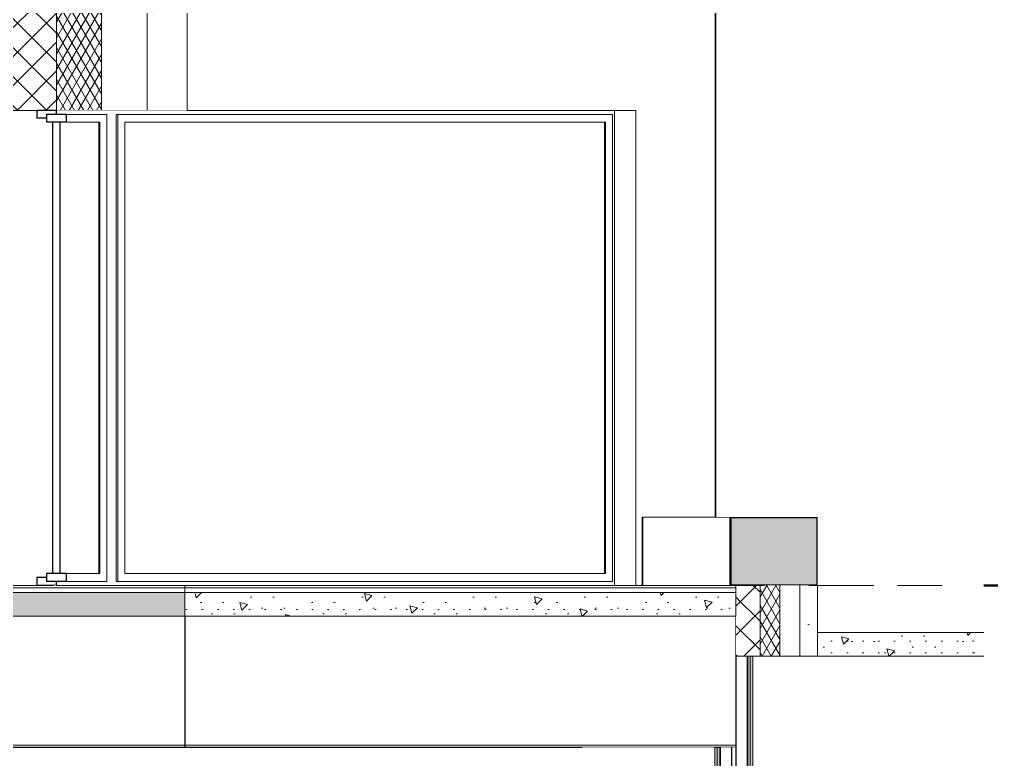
# Model space of a CAD drawing. Header units: millimetres. Extents: x -46169 to 228156, y -86316 to 18123.
# Drawn here: x 217736 to 223916, y -75536 to -70831 of the extents above; entities that cross this region are included whole.
import ezdxf

# ---------------------------------------------------------------- set-up
doc = ezdxf.new("R2010")
doc.units = ezdxf.units.MM
doc.header["$MEASUREMENT"] = 0
doc.linetypes.add('Dashed', pattern=[2822.222233, 1411.111116, -1411.111116])
doc.linetypes.add('Wipeout_Contour', pattern=[1000, 0, -1000])
for name, color, linetype, lineweight, true_color in [('0_Pen_No__105', 7, 'Continuous', 15, 0xa6a6a6), ('0_Pen_No__25', 7, 'Continuous', 50, 0x2a2a2a), ('A-20-M_Floor_Slab_Pen_No__102', 7, 'Continuous', 15, 0xcccccc), ('A-20-M_Floor_Slab_Pen_No__109', 7, 'Continuous', 15, 0xa6a6a6), ('A-20-M_Floor_Slab_Pen_No__144', 7, 'Continuous', 0, 0xc8c8c8), ('A-20-M_Floor_Slab_Pen_No__149', 7, 'Continuous', 0, 0x2a2a2a), ('A-25-M_Wall_Ext_Existing_HUB_Pen_No__107', 7, 'Continuous', 15, 0xa6a6a6), ('A-25-M_Wall_Ext_Existing_HUB_Pen_No__27', 7, 'Continuous', 50, 0x2a2a2a), ('A-25-M_Wall_Int_Pen_No__107', 7, 'Continuous', 15, 0xa6a6a6), ('ArchiCAD Windows_Pen_No__43', 7, 'Continuous', 30, 0x444444), ('ArchiCAD Windows_Pen_No__63', 7, 'Continuous', 20, 0x606060), ('New_A-20-M_Floor_Slab_Pen_No__149', 7, 'Continuous', 0, 0x2a2a2a), ('New_A-25-M_Wall_Int_Pen_No__107', 7, 'Continuous', 15, 0xa6a6a6)]:
    doc.layers.add(name, color=color, linetype=linetype, lineweight=lineweight, true_color=true_color)
for name, color, linetype in [('A-20-M_Floor_Slab', 7, 'Continuous'), ('A-25-M_Wall_Ext_Existing_HUB', 7, 'Continuous'), ('A-25-M_Wall_Int', 7, 'Continuous'), ('ArchiCAD Windows', 7, 'Continuous'), ('New_A-20-M_Floor_Slab', 7, 'Continuous'), ('New_A-25-M_Wall_Ext', 7, 'Continuous'), ('New_A-25-M_Wall_Int', 7, 'Continuous')]:
    doc.layers.add(name, color=color, linetype=linetype)
for name, color, linetype, lineweight in [('A-20-M_Floor_Slab_Pen_No__146', 8, 'Continuous', 0), ('A-20-M_Floor_Slab_Pen_No__150', 7, 'Continuous', 0), ('A-20-M_Floor_Slab_Pen_No__194', 7, 'Continuous', 25), ('A-20-M_Floor_Slab_Pen_No__89', 8, 'Continuous', 20), ('A-25-M_Wall_Ext_Existing_HUB_Pen_No__1', 7, 'Continuous', 13), ('A-25-M_Wall_Ext_Existing_HUB_Pen_No__87', 8, 'Continuous', 20), ('A-25-M_Wall_Int_Pen_No__1', 7, 'Continuous', 13), ('ArchiCAD Windows_Pen_No__87', 8, 'Continuous', 20), ('New_A-20-M_Floor_Slab_Pen_No__146', 8, 'Continuous', 0), ('New_A-20-M_Floor_Slab_Pen_No__4', 7, 'Continuous', 20), ('New_A-25-M_Wall_Ext_Pen_No__87', 8, 'Continuous', 20), ('New_A-25-M_Wall_Int_Pen_No__1', 7, 'Continuous', 13)]:
    doc.layers.add(name, color=color, linetype=linetype, lineweight=lineweight)
pattern_1 = [(103.994, (223698.6, -82529.25), (-1137.96, 451.32), [0, -965.2, 0, -1079.5, 0, -1031.875]), (73.994, (223698.6, -82529.3), (-1195.13, 1745.3), [0, -520.7, 0, -869.95, 0, -333.375]), (33.994, (223387.1, -83245.5), (785.41, 1814.82), [0, -317.5, 0, -1143, 0, -1492.25]), (23.994, (223387.1, -83245.5), (250.28, 1972.77), [0, -158.75, 0, -749.3, 0, -857.25])]
pattern_2 = [(60, (223698.644, -82529.25), (-43.30127, 25), []), (120, (223698.644, -82529.25), (43.30127, 25), [])]
pattern_3 = [(45, (223698.64, -82529.25), (-91.9239, 91.9239), []), (135, (223698.64, -82529.25), (91.9239, 91.9239), [])]
pattern_4 = [(0, (223698.64, -82529.25), (0, 779.423), [48.75, -401.25]), (0, (223923.64, -82139.5), (0, 779.423), [48.75, -401.25]), (60, (223698.64, -82529.25), (-675, 389.71), [48.75, -401.25]), (60, (224148.64, -82529.25), (-675, 389.71), [48.75, -401.25]), (120, (223747.4, -82529.25), (675, 389.71), [48.75, -401.25]), (120, (224197.4, -82529.25), (675, 389.71), [48.75, -401.25]), (0, (223698.64, -82454.25), (0, 150), [0, -150, 0, -225]), (45, (223773.64, -82454.25), (-106.066, 106.066), [0, -112.5, 0, -187.5])]
pattern_5 = [(45, (223698.64, -82529.25), (-367.423, 367.423), [50, -250]), (45, (223621, -82239.47), (-367.423, 367.423), [50, -250]), (105, (223698.64, -82529.25), (501.91, 134.486), [50, -250]), (105, (223910.8, -82317.1), (501.91, 134.486), [50, -250]), (165, (223734, -82493.9), (134.486, 501.91), [50, -250]), (165, (223946.13, -82281.76), (134.486, 501.91), [50, -250]), (45, (223663.29, -82493.89), (-70.7107, 70.7107), [0, -100, 0, -150]), (90, (223698.64, -82458.54), (-100, 0), [0, -75, 0, -125])]
pattern_6 = [(0, (223698.64, -82529.25), (0, 173.205), [0, -100]), (0, (223748.64, -82442.65), (0, 173.205), [0, -100])]

# ---------------------------------------------------------------- blocks, each defined once
blk = doc.blocks.new('Section Elem_542_3', base_point=(223698.6, -82529.3))
at = {"color": 254, "linetype": 'Wipeout_Contour', "lineweight": 0, "ltscale": 1861459.020518862}
blk.add_wipeout([(218801.3, -71409.3), (221654.7, -71409.3), (221654.7, -74429.3), (221694.8, -74429.3), (221694.8, -73994.3), (222157.8, -73994.3), (222157.8, -70379.3), (218801.3, -70379.3)], dxfattribs=at).dxf.layer = 'A-25-M_Wall_Ext_Existing_HUB'
at = {"layer": 'A-25-M_Wall_Ext_Existing_HUB_Pen_No__87', "linetype": 'Continuous'}
for p, q in [((222157.8, -70379.3), (222157.8, -73994.3)), ((221694.8, -74429.3), (221694.8, -73994.3))]:
    blk.add_line(p, q, dxfattribs=at)
at = {"color": 254, "linetype": 'Wipeout_Contour', "lineweight": 0, "ltscale": 919518.36363}
blk.add_wipeout([(218547.1, -71409.3), (218801.3, -71409.3), (218801.3, -70379.3), (218547.1, -70379.3)], dxfattribs=at).dxf.layer = 'A-25-M_Wall_Ext_Existing_HUB'
at = {"color": 254, "linetype": 'Wipeout_Contour', "lineweight": 0, "ltscale": 933125.214974}
blk.add_wipeout([(221654.7, -71409.3), (221519.7, -71409.3), (221519.7, -74429.3), (221654.7, -74429.3)], dxfattribs=at).dxf.layer = 'A-25-M_Wall_Ext_Existing_HUB'
at = {"layer": 'A-25-M_Wall_Ext_Existing_HUB_Pen_No__107', "linetype": 'Continuous'}
h = blk.add_hatch(dxfattribs=at)
h.set_pattern_fill('613_01__ad_AR_SAND_0003', color=256, style=0, pattern_type=2)
h.set_pattern_definition(pattern_1)
h.paths.add_polyline_path([(218547.1, -71409.3), (218801.3, -71409.3), (218801.3, -70379.3), (218547.1, -70379.3)])
at = {"layer": 'A-25-M_Wall_Ext_Existing_HUB_Pen_No__1', "linetype": 'Continuous'}
blk.add_line((218801.3, -70379.3), (218801.3, -71409.3), dxfattribs=at)
at = {"layer": 'A-25-M_Wall_Ext_Existing_HUB_Pen_No__87', "linetype": 'Continuous'}
blk.add_line((218801.3, -70379.3), (221645.6, -70379.3), dxfattribs=at)
at = {"color": 254, "linetype": 'Wipeout_Contour', "lineweight": 0, "ltscale": 918482.668745}
blk.add_wipeout([(218256.9, -71409.3), (218547.1, -71409.3), (218547.1, -70379.3), (218256.9, -70379.3)], dxfattribs=at).dxf.layer = 'A-25-M_Wall_Ext_Existing_HUB'
at = {"layer": 'A-25-M_Wall_Ext_Existing_HUB_Pen_No__1', "linetype": 'Continuous'}
blk.add_line((218547.1, -70379.3), (218547.1, -71409.3), dxfattribs=at)
at = {"color": 254, "linetype": 'Wipeout_Contour', "lineweight": 0, "ltscale": 917388.122347}
blk.add_wipeout([(217971.6, -71409.3), (218256.9, -71409.3), (218256.9, -70379.3), (217971.6, -70379.3)], dxfattribs=at).dxf.layer = 'A-25-M_Wall_Ext_Existing_HUB'
at = {"layer": 'A-25-M_Wall_Ext_Existing_HUB_Pen_No__107', "linetype": 'Continuous'}
h = blk.add_hatch(dxfattribs=at)
h.set_pattern_fill('Batt_Insulation_0003', color=256, style=0, pattern_type=2)
h.set_pattern_definition(pattern_2)
h.paths.add_polyline_path([(217971.6, -71409.3), (218256.9, -71409.3), (218256.9, -70379.3), (217971.6, -70379.3)])
at = {"layer": 'A-25-M_Wall_Ext_Existing_HUB_Pen_No__1', "linetype": 'Continuous'}
blk.add_line((218256.9, -70379.3), (218256.9, -71409.3), dxfattribs=at)
at = {"color": 254, "linetype": 'Wipeout_Contour', "lineweight": 0, "ltscale": 1145554.425954347}
blk.add_wipeout([(217624.4, -70379.3), (217624.4, -71409.3), (217970.4, -71409.3), (217971.6, -71409.3), (217971.6, -70379.3)], dxfattribs=at).dxf.layer = 'A-25-M_Wall_Ext_Existing_HUB'
at = {"layer": 'A-25-M_Wall_Ext_Existing_HUB_Pen_No__107', "linetype": 'Continuous'}
h = blk.add_hatch(dxfattribs=at)
h.set_pattern_fill('Concrete_Block_0003', color=256, style=0, pattern_type=2)
h.set_pattern_definition(pattern_3)
h.paths.add_polyline_path([(217624.4, -70379.3), (217624.4, -71409.3), (217970.4, -71409.3), (217971.6, -71409.3), (217971.6, -70379.3)])
at = {"layer": 'A-25-M_Wall_Ext_Existing_HUB_Pen_No__1', "linetype": 'Continuous'}
for p, q in [((217971.6, -70379.3), (217971.6, -71409.3)), ((217846.4, -71409.3), (217624.4, -71409.3))]:
    blk.add_line(p, q, dxfattribs=at)
at = {"layer": 'A-25-M_Wall_Ext_Existing_HUB_Pen_No__1', "linetype": 'Continuous', "flags": 128}
for points in [[(217624.4, -70379.3), (217624.4, -70394.3), (217624.4, -70424.3), (217624.4, -70574.3)], [(218801.3, -70379.3), (218547.1, -70379.3), (218256.9, -70379.3), (217971.6, -70379.3), (217624.4, -70379.3)], [(218801.3, -71409.3), (218547.1, -71409.3), (218256.9, -71409.3), (217971.6, -71409.3), (217970.4, -71409.3)]]:
    blk.add_lwpolyline(points, dxfattribs=at)
blk = doc.blocks.new('Section Elem_543_3', base_point=(223698.6, -82529.3))
at = {"layer": 'ArchiCAD Windows_Pen_No__87', "linetype": 'Continuous'}
blk.add_line((221654.7, -71409.3), (221654.7, -74429.3), dxfattribs=at)
at = {"color": 254, "linetype": 'Wipeout_Contour', "lineweight": 0, "ltscale": 1381034.393046475}
blk.add_wipeout([(218292.5, -74379.3), (218351.1, -74379.3), (218351.1, -71459.3), (218292.5, -71459.3), (218292.5, -71484.3), (218292.5, -74354.3)], dxfattribs=at).dxf.layer = 'ArchiCAD Windows'
at = {"color": 254, "linetype": 'Wipeout_Contour', "lineweight": 0, "ltscale": 932843.160253}
blk.add_wipeout([(221519.7, -71459.3), (221506.9, -71459.3), (221506.9, -74379.3), (221519.7, -74379.3)], dxfattribs=at).dxf.layer = 'ArchiCAD Windows'
at = {"color": 254, "linetype": 'Wipeout_Contour', "lineweight": 0, "ltscale": 2308602.370850848}
blk.add_wipeout([(217970.4, -71409.3), (217970.4, -71434.3), (218292.5, -71434.3), (218292.5, -71459.3), (218351.1, -71459.3), (218351.1, -71434.3), (221506.9, -71434.3), (221506.9, -71459.3), (221519.7, -71459.3), (221519.7, -71409.3)], dxfattribs=at).dxf.layer = 'ArchiCAD Windows'
at = {"color": 254, "linetype": 'Wipeout_Contour', "lineweight": 0, "ltscale": 2782039.146299912}
blk.add_wipeout([(218156.8, -74404.3), (217970.4, -74404.3), (217970.4, -74429.3), (221519.7, -74429.3), (221519.7, -74379.3), (221506.9, -74379.3), (221506.9, -74404.3), (221444.9, -74404.3), (218351.1, -74404.3), (218351.1, -74379.3), (218292.5, -74379.3), (218292.5, -74404.3)], dxfattribs=at).dxf.layer = 'ArchiCAD Windows'
at = {"color": 254, "linetype": 'Wipeout_Contour', "lineweight": 0, "ltscale": 919392.496747}
blk.add_wipeout([(217945.6, -74354.3), (217995.2, -74354.3), (217995.2, -71484.3), (217945.6, -71484.3)], dxfattribs=at).dxf.layer = 'ArchiCAD Windows'
at = {"color": 254, "linetype": 'Wipeout_Contour', "lineweight": 0, "ltscale": 920429.470677}
blk.add_wipeout([(218240.7, -74354.3), (218246.8, -74354.3), (218246.8, -71484.3), (218240.7, -71484.3)], dxfattribs=at).dxf.layer = 'ArchiCAD Windows'
at = {"color": 254, "linetype": 'Wipeout_Contour', "lineweight": 0, "ltscale": 920855.804698}
blk.add_wipeout([(218351.1, -71484.3), (218351.1, -74354.3), (218361.2, -74354.3), (218361.2, -71484.3)], dxfattribs=at).dxf.layer = 'ArchiCAD Windows'
at = {"color": 254, "linetype": 'Wipeout_Contour', "lineweight": 0, "ltscale": 932632.956461}
blk.add_wipeout([(221455.1, -74354.3), (221461.1, -74354.3), (221461.1, -71484.3), (221455.1, -71484.3)], dxfattribs=at).dxf.layer = 'ArchiCAD Windows'
at = {"color": 254, "linetype": 'Wipeout_Contour', "lineweight": 0, "ltscale": 920527.737884}
blk.add_wipeout([(218246.8, -74354.3), (218292.5, -74354.3), (218292.5, -71484.3), (218246.8, -71484.3)], dxfattribs=at).dxf.layer = 'ArchiCAD Windows'
at = {"color": 254, "linetype": 'Wipeout_Contour', "lineweight": 0, "ltscale": 920961.725436}
blk.add_wipeout([(218406.9, -71484.3), (218361.2, -71484.3), (218361.2, -74354.3), (218406.9, -74354.3)], dxfattribs=at).dxf.layer = 'ArchiCAD Windows'
at = {"color": 254, "linetype": 'Wipeout_Contour', "lineweight": 0, "ltscale": 932731.366168}
blk.add_wipeout([(221461.1, -74354.3), (221506.9, -74354.3), (221506.9, -71484.3), (221461.1, -71484.3)], dxfattribs=at).dxf.layer = 'ArchiCAD Windows'
at = {"color": 254, "linetype": 'Wipeout_Contour', "lineweight": 0, "ltscale": 1147925.765895778}
blk.add_wipeout([(218292.5, -71434.3), (218032.4, -71434.3), (218032.4, -71484.3), (218246.8, -71484.3), (218292.5, -71484.3)], dxfattribs=at).dxf.layer = 'ArchiCAD Windows'
at = {"color": 254, "linetype": 'Wipeout_Contour', "lineweight": 0, "ltscale": 1148753.907414699}
blk.add_wipeout([(218351.1, -71484.3), (218361.2, -71484.3), (218361.2, -71434.3), (218351.1, -71434.3), (218351.1, -71459.3)], dxfattribs=at).dxf.layer = 'ArchiCAD Windows'
at = {"color": 254, "linetype": 'Wipeout_Contour', "lineweight": 0, "ltscale": 1152537.460815497}
blk.add_wipeout([(218032.4, -74404.3), (218292.5, -74404.3), (218292.5, -74354.3), (218246.8, -74354.3), (218032.4, -74354.3)], dxfattribs=at).dxf.layer = 'ArchiCAD Windows'
at = {"color": 254, "linetype": 'Wipeout_Contour', "lineweight": 0, "ltscale": 1153378.407247667}
blk.add_wipeout([(218351.1, -74354.3), (218351.1, -74379.3), (218351.1, -74404.3), (218361.2, -74404.3), (218361.2, -74354.3)], dxfattribs=at).dxf.layer = 'ArchiCAD Windows'
at = {"layer": 'ArchiCAD Windows_Pen_No__63', "linetype": 'Continuous'}
for p, q in [((218292.5, -71484.3), (218292.5, -71434.3)), ((218292.5, -74354.3), (218292.5, -71484.3)), ((218292.5, -74404.3), (218292.5, -74354.3))]:
    blk.add_line(p, q, dxfattribs=at)
at = {"color": 254, "linetype": 'Wipeout_Contour', "lineweight": 0, "ltscale": 1387529.591264506}
blk.add_wipeout([(221506.9, -71434.3), (218361.2, -71434.3), (218361.2, -71484.3), (218406.9, -71484.3), (221461.1, -71484.3), (221506.9, -71484.3)], dxfattribs=at).dxf.layer = 'ArchiCAD Windows'
at = {"color": 254, "linetype": 'Wipeout_Contour', "lineweight": 0, "ltscale": 919952.290032}
blk.add_wipeout([(218240.7, -71484.3), (217995.2, -71484.3), (217995.2, -74354.3), (218240.7, -74354.3)], dxfattribs=at).dxf.layer = 'ArchiCAD Windows'
at = {"color": 254, "linetype": 'Wipeout_Contour', "lineweight": 0, "ltscale": 1393011.22660513}
blk.add_wipeout([(218406.9, -74354.3), (218361.2, -74354.3), (218361.2, -74404.3), (221506.9, -74404.3), (221506.9, -74354.3), (221461.1, -74354.3)], dxfattribs=at).dxf.layer = 'ArchiCAD Windows'
at = {"layer": 'ArchiCAD Windows_Pen_No__63', "linetype": 'Continuous'}
for p, q in [((218351.1, -71434.3), (218361.2, -71434.3)), ((218351.1, -71434.3), (218351.1, -71459.3)), ((218361.2, -71434.3), (218361.2, -71484.3)), ((221506.9, -71434.3), (218361.2, -71434.3)), ((221506.9, -71484.3), (221506.9, -71434.3)), ((221519.7, -71409.3), (221519.7, -71459.3)), ((218240.7, -74354.3), (218240.7, -71484.3)), ((218246.8, -71484.3), (218246.8, -74354.3)), ((218351.1, -74379.3), (218351.1, -71459.3)), ((218361.2, -71484.3), (218361.2, -74354.3)), ((221506.9, -74354.3), (221506.9, -71484.3)), ((221519.7, -71459.3), (221519.7, -74379.3)), ((218351.1, -74404.3), (218351.1, -74379.3)), ((218361.2, -74354.3), (218361.2, -74404.3)), ((221506.9, -74404.3), (221506.9, -74354.3)), ((221519.7, -74379.3), (221519.7, -74429.3)), ((218351.1, -74404.3), (218361.2, -74404.3)), ((218361.2, -74404.3), (221506.9, -74404.3))]:
    blk.add_line(p, q, dxfattribs=at)
at = {"layer": 'ArchiCAD Windows_Pen_No__87', "linetype": 'Continuous'}
blk.add_line((218801.3, -71409.3), (221654.7, -71409.3), dxfattribs=at)
at = {"color": 254, "linetype": 'Wipeout_Contour', "lineweight": 0, "ltscale": 1375910.238500647}
blk.add_wipeout([(217970.4, -71434.3), (217970.4, -71409.3), (217846.4, -71409.3), (217846.4, -71459.3), (217908.4, -71459.3), (217908.4, -71434.3)], dxfattribs=at).dxf.layer = 'ArchiCAD Windows'
at = {"color": 254, "linetype": 'Wipeout_Contour', "lineweight": 0, "ltscale": 926835.000451}
blk.add_wipeout([(218406.9, -71484.3), (218406.9, -74354.3), (221455.1, -74354.3), (221455.1, -71484.3)], dxfattribs=at).dxf.layer = 'ArchiCAD Windows'
at = {"color": 254, "linetype": 'Wipeout_Contour', "lineweight": 0, "ltscale": 1381565.064022019}
blk.add_wipeout([(217908.4, -74379.3), (217846.4, -74379.3), (217846.4, -74429.3), (217970.4, -74429.3), (217970.4, -74404.3), (217908.4, -74404.3)], dxfattribs=at).dxf.layer = 'ArchiCAD Windows'
at = {"layer": 'ArchiCAD Windows_Pen_No__43', "linetype": 'Continuous'}
for p, q in [((217846.4, -71409.3), (217846.4, -71459.3)), ((217846.4, -74379.3), (217846.4, -74429.3))]:
    blk.add_line(p, q, dxfattribs=at)
at = {"layer": 'ArchiCAD Windows_Pen_No__63', "linetype": 'Continuous'}
for p, q in [((218406.9, -74354.3), (218406.9, -71484.3)), ((218406.9, -71484.3), (221461.1, -71484.3)), ((221455.1, -74354.3), (221455.1, -71484.3)), ((221461.1, -71484.3), (221461.1, -74354.3)), ((221461.1, -74354.3), (218406.9, -74354.3))]:
    blk.add_line(p, q, dxfattribs=at)
at = {"color": 254, "linetype": 'Wipeout_Contour', "lineweight": 0, "ltscale": 917540.330018}
blk.add_wipeout([(217908.4, -71484.3), (218032.4, -71484.3), (218032.4, -71434.3), (217908.4, -71434.3)], dxfattribs=at).dxf.layer = 'ArchiCAD Windows'
at = {"color": 254, "linetype": 'Wipeout_Contour', "lineweight": 0, "ltscale": 921245.804513}
blk.add_wipeout([(217908.4, -74354.3), (217908.4, -74404.3), (218032.4, -74404.3), (218032.4, -74354.3)], dxfattribs=at).dxf.layer = 'ArchiCAD Windows'
at = {"layer": 'ArchiCAD Windows_Pen_No__43', "linetype": 'Continuous'}
for p, q in [((217970.4, -71409.3), (217846.4, -71409.3)), ((217908.4, -71434.3), (217908.4, -71459.3)), ((217970.4, -71434.3), (217908.4, -71434.3)), ((217970.4, -71409.3), (217970.4, -71434.3)), ((218032.4, -71434.3), (217970.4, -71434.3)), ((218032.4, -71434.3), (218032.4, -71484.3)), ((217908.4, -71459.3), (217846.4, -71459.3)), ((217908.4, -71459.3), (217908.4, -71484.3)), ((218032.4, -71484.3), (217908.4, -71484.3)), ((217945.6, -71484.3), (217945.6, -74354.3)), ((217995.2, -74354.3), (217995.2, -71484.3)), ((217908.4, -74379.3), (217846.4, -74379.3)), ((217908.4, -74354.3), (217908.4, -74379.3)), ((218032.4, -74354.3), (217908.4, -74354.3)), ((217908.4, -74379.3), (217908.4, -74404.3)), ((218032.4, -74354.3), (218032.4, -74404.3)), ((217970.4, -74429.3), (217846.4, -74429.3)), ((217970.4, -74404.3), (217908.4, -74404.3)), ((217970.4, -74404.3), (217970.4, -74429.3)), ((218032.4, -74404.3), (217970.4, -74404.3))]:
    blk.add_line(p, q, dxfattribs=at)
at = {"layer": 'ArchiCAD Windows_Pen_No__63', "linetype": 'Continuous'}
for p, q in [((218292.5, -71434.3), (218032.4, -71434.3)), ((218032.4, -71484.3), (218246.8, -71484.3)), ((218246.8, -74354.3), (218032.4, -74354.3)), ((218032.4, -74404.3), (218292.5, -74404.3))]:
    blk.add_line(p, q, dxfattribs=at)
blk = doc.blocks.new('Section Elem_544_3', base_point=(223698.6, -82529.3))
at = {"layer": 'A-25-M_Wall_Ext_Existing_HUB_Pen_No__27', "linetype": 'Continuous'}
blk.add_line((222809.4, -73994.3), (222809.4, -74429.3), dxfattribs=at)
at = {"color": 254, "linetype": 'Wipeout_Contour', "lineweight": 0, "ltscale": 936218.431219}
blk.add_wipeout([(221699.1, -73994.3), (221699.1, -74429.3), (222256.5, -74429.3), (222256.5, -73994.3)], dxfattribs=at).dxf.layer = 'A-25-M_Wall_Ext_Existing_HUB'
at = {"layer": 'A-25-M_Wall_Ext_Existing_HUB_Pen_No__107', "linetype": 'Continuous', "lineweight": 0, "true_color": 0x535353}
blk.add_hatch(color=251, dxfattribs=at).paths.add_polyline_path([(222809.4, -73994.3), (222256.5, -73994.3), (222256.5, -74429.3), (222809.4, -74429.3)])
at = {"layer": 'A-25-M_Wall_Ext_Existing_HUB_Pen_No__27', "linetype": 'Continuous'}
for p, q in [((222256.5, -73994.3), (222256.5, -74429.3)), ((222809.4, -73994.3), (222256.5, -73994.3))]:
    blk.add_line(p, q, dxfattribs=at)
at = {"layer": 'A-25-M_Wall_Ext_Existing_HUB_Pen_No__27', "linetype": 'Continuous', "flags": 128}
blk.add_lwpolyline([(222809.4, -74429.3), (222697.4, -74429.3), (222569.5, -74429.3), (222443.9, -74429.3), (222290.9, -74429.3), (222256.5, -74429.3)], dxfattribs=at)
at = {"layer": 'A-25-M_Wall_Ext_Existing_HUB_Pen_No__87', "linetype": 'Continuous'}
for p in [(222256.5, -73994.3), (221699.1, -74429.3)]:
    blk.add_line(p, (221699.1, -73994.3), dxfattribs=at)
blk = doc.blocks.new('Section Elem_549_3', base_point=(223698.6, -82529.3))
at = {"color": 254, "linetype": 'Wipeout_Contour', "lineweight": 0, "ltscale": 925074.733364}
blk.add_wipeout([(218788.3, -74429.3), (218788.3, -75459.3), (218788.4, -75459.3), (218788.4, -74429.3)], dxfattribs=at).dxf.layer = 'A-20-M_Floor_Slab'
at = {"color": 254, "linetype": 'Wipeout_Contour', "lineweight": 0, "ltscale": 906319.368242}
blk.add_wipeout([(218788.3, -74444.3), (218788.3, -74429.3), (209207.6, -74429.3), (209207.6, -74444.3)], dxfattribs=at).dxf.layer = 'A-20-M_Floor_Slab'
at = {"layer": 'A-20-M_Floor_Slab_Pen_No__109', "linetype": 'Continuous'}
h = blk.add_hatch(dxfattribs=at)
h.set_pattern_fill('Lightweight_Concrete_0003', color=256, style=0, pattern_type=2)
h.set_pattern_definition(pattern_4)
h.paths.add_polyline_path([(218788.3, -74444.3), (218788.3, -74429.3), (209207.6, -74429.3), (209207.6, -74444.3)])
at = {"color": 254, "linetype": 'Wipeout_Contour', "lineweight": 0, "ltscale": 906348.95247}
blk.add_wipeout([(218788.3, -74474.3), (218788.3, -74444.3), (209207.6, -74444.3), (209207.6, -74474.3)], dxfattribs=at).dxf.layer = 'A-20-M_Floor_Slab'
at = {"layer": 'A-20-M_Floor_Slab_Pen_No__109', "linetype": 'Continuous'}
h = blk.add_hatch(dxfattribs=at)
h.set_pattern_fill('Lightweight_Concrete_0003', color=256, style=0, pattern_type=2)
h.set_pattern_definition(pattern_4)
h.paths.add_polyline_path([(218788.3, -74474.3), (218788.3, -74444.3), (209207.6, -74444.3), (209207.6, -74474.3)])
at = {"layer": 'A-20-M_Floor_Slab_Pen_No__144', "linetype": 'Continuous'}
for p, q in [((217846.4, -74429.3), (212836.2, -74429.3)), ((218788.3, -74429.3), (217970.4, -74429.3))]:
    blk.add_line(p, q, dxfattribs=at)
at = {"layer": 'A-20-M_Floor_Slab_Pen_No__89', "linetype": 'Continuous'}
blk.add_line((218788.4, -74429.3), (218788.3, -74429.3), dxfattribs=at)
at = {"color": 254, "linetype": 'Wipeout_Contour', "lineweight": 0, "ltscale": 906467.406375}
blk.add_wipeout([(218788.3, -74624.3), (218788.3, -74474.3), (209207.6, -74474.3), (209207.6, -74624.3)], dxfattribs=at).dxf.layer = 'A-20-M_Floor_Slab'
at = {"layer": 'A-20-M_Floor_Slab_Pen_No__146', "linetype": 'Continuous'}
h = blk.add_hatch(dxfattribs=at)
h.set_pattern_fill('Structural_Concrete_0003', color=256, style=0, pattern_type=2)
h.set_pattern_definition(pattern_5)
h.paths.add_polyline_path([(218788.3, -74624.3), (218788.3, -74474.3), (209207.6, -74474.3), (209207.6, -74624.3)])
at = {"layer": 'A-20-M_Floor_Slab_Pen_No__144', "linetype": 'Continuous'}
blk.add_line((218788.3, -74429.3), (218788.3, -74444.3), dxfattribs=at)
at = {"layer": 'A-20-M_Floor_Slab_Pen_No__149', "linetype": 'Continuous'}
for p, q in [((218788.3, -74444.3), (209207.6, -74444.3)), ((218788.3, -74444.3), (218788.3, -74474.3)), ((218788.3, -74474.3), (209207.6, -74474.3))]:
    blk.add_line(p, q, dxfattribs=at)
at = {"color": 254, "linetype": 'Wipeout_Contour', "lineweight": 0, "ltscale": 1809190.208340118}
blk.add_wipeout([(218788.3, -75444.3), (218788.3, -74624.3), (209207.6, -74624.3), (209207.6, -75444.3), (212540.5, -75444.3), (212540.5, -74879.3), (212712.2, -74879.3), (212712.2, -75444.3)], dxfattribs=at).dxf.layer = 'A-20-M_Floor_Slab'
at = {"layer": 'A-20-M_Floor_Slab_Pen_No__150', "linetype": 'Continuous'}
for p, q in [((218788.3, -74474.3), (218788.3, -74624.3)), ((218788.3, -74624.3), (209207.6, -74624.3))]:
    blk.add_line(p, q, dxfattribs=at)
at = {"color": 254, "linetype": 'Wipeout_Contour', "lineweight": 0, "ltscale": 914261.624623}
blk.add_wipeout([(218788.3, -75459.3), (218788.3, -75444.3), (212712.2, -75444.3), (212712.2, -75459.3)], dxfattribs=at).dxf.layer = 'A-20-M_Floor_Slab'
at = {"layer": 'A-20-M_Floor_Slab_Pen_No__102', "linetype": 'Continuous'}
h = blk.add_hatch(dxfattribs=at)
h.set_pattern_fill('Plaster_0003', color=256, style=0, pattern_type=2)
h.set_pattern_definition(pattern_6)
h.paths.add_polyline_path([(218788.3, -75459.3), (218788.3, -75444.3), (212712.2, -75444.3), (212712.2, -75459.3)])
at = {"layer": 'A-20-M_Floor_Slab_Pen_No__150', "linetype": 'Continuous'}
blk.add_line((218788.3, -75444.3), (212712.2, -75444.3), dxfattribs=at)
at = {"layer": 'A-20-M_Floor_Slab_Pen_No__194', "linetype": 'Continuous'}
blk.add_line((218788.3, -75459.3), (212712.2, -75459.3), dxfattribs=at)
at = {"layer": 'A-20-M_Floor_Slab_Pen_No__194', "linetype": 'Continuous', "flags": 128}
blk.add_lwpolyline([(218788.3, -74624.3), (218788.3, -75444.3), (218788.3, -75459.3)], dxfattribs=at)
at = {"layer": 'A-20-M_Floor_Slab_Pen_No__89', "linetype": 'Continuous'}
blk.add_line((218788.3, -75459.3), (218788.4, -75459.3), dxfattribs=at)
blk = doc.blocks.new('Section Elem_554_3', base_point=(223698.6, -82529.3))
at = {"color": 254, "linetype": 'Wipeout_Contour', "lineweight": 0, "ltscale": 931054.169775}
blk.add_wipeout([(222290.9, -74444.3), (222290.9, -74429.3), (218788.4, -74429.3), (218788.4, -74444.3)], dxfattribs=at).dxf.layer = 'A-20-M_Floor_Slab'
at = {"layer": 'A-20-M_Floor_Slab_Pen_No__109', "linetype": 'Continuous'}
h = blk.add_hatch(dxfattribs=at)
h.set_pattern_fill('Lightweight_Concrete_0003', color=256, style=0, pattern_type=2)
h.set_pattern_definition(pattern_4)
h.paths.add_polyline_path([(222290.9, -74444.3), (222290.9, -74429.3), (218788.4, -74429.3), (218788.4, -74444.3)])
at = {"color": 254, "linetype": 'Wipeout_Contour', "lineweight": 0, "ltscale": 931082.958066}
blk.add_wipeout([(222290.9, -74474.3), (222290.9, -74444.3), (218788.4, -74444.3), (218788.4, -74474.3)], dxfattribs=at).dxf.layer = 'A-20-M_Floor_Slab'
at = {"layer": 'A-20-M_Floor_Slab_Pen_No__109', "linetype": 'Continuous'}
h = blk.add_hatch(dxfattribs=at)
h.set_pattern_fill('Lightweight_Concrete_0003', color=256, style=0, pattern_type=2)
h.set_pattern_definition(pattern_4)
h.paths.add_polyline_path([(222290.9, -74474.3), (222290.9, -74444.3), (218788.4, -74444.3), (218788.4, -74474.3)])
at = {"layer": 'A-20-M_Floor_Slab_Pen_No__144', "linetype": 'Continuous'}
blk.add_line((222256.5, -74429.3), (218788.4, -74429.3), dxfattribs=at)
at = {"color": 254, "linetype": 'Wipeout_Contour', "lineweight": 0, "ltscale": 931198.225826}
blk.add_wipeout([(222290.9, -74624.3), (222290.9, -74474.3), (218788.4, -74474.3), (218788.4, -74624.3)], dxfattribs=at).dxf.layer = 'A-20-M_Floor_Slab'
at = {"layer": 'A-20-M_Floor_Slab_Pen_No__146', "linetype": 'Continuous'}
h = blk.add_hatch(dxfattribs=at)
h.set_pattern_fill('Structural_Concrete_0003', color=256, style=0, pattern_type=2)
h.set_pattern_definition(pattern_5)
h.paths.add_polyline_path([(222290.9, -74624.3), (222290.9, -74474.3), (218788.4, -74474.3), (218788.4, -74624.3)])
at = {"layer": 'A-20-M_Floor_Slab_Pen_No__144', "linetype": 'Continuous'}
blk.add_line((218788.4, -74429.3), (218788.4, -74444.3), dxfattribs=at)
at = {"layer": 'A-20-M_Floor_Slab_Pen_No__149', "linetype": 'Continuous'}
for p, q in [((218788.4, -74444.3), (218788.4, -74474.3)), ((222290.9, -74444.3), (218788.4, -74444.3)), ((222290.9, -74474.3), (218788.4, -74474.3))]:
    blk.add_line(p, q, dxfattribs=at)
at = {"color": 254, "linetype": 'Wipeout_Contour', "lineweight": 0, "ltscale": 1400945.533578484}
blk.add_wipeout([(222289.1, -74879.3), (222290.9, -74879.3), (222290.9, -74624.3), (218788.4, -74624.3), (218788.4, -75444.3), (222289.1, -75444.3)], dxfattribs=at).dxf.layer = 'A-20-M_Floor_Slab'
at = {"layer": 'A-20-M_Floor_Slab_Pen_No__150', "linetype": 'Continuous'}
for p in [(218788.4, -74474.3), (222290.9, -74624.3)]:
    blk.add_line(p, (218788.4, -74624.3), dxfattribs=at)
at = {"layer": 'A-20-M_Floor_Slab_Pen_No__194', "linetype": 'Continuous'}
for p, q in [((222290.9, -74624.3), (222290.9, -74879.3)), ((222290.9, -74879.3), (222289.1, -74879.3))]:
    blk.add_line(p, q, dxfattribs=at)
at = {"color": 254, "linetype": 'Wipeout_Contour', "lineweight": 0, "ltscale": 932357.137228}
blk.add_wipeout([(218788.4, -75444.3), (218788.4, -75459.3), (222289.1, -75459.3), (222289.1, -75444.3)], dxfattribs=at).dxf.layer = 'A-20-M_Floor_Slab'
at = {"layer": 'A-20-M_Floor_Slab_Pen_No__102', "linetype": 'Continuous'}
h = blk.add_hatch(dxfattribs=at)
h.set_pattern_fill('Plaster_0003', color=256, style=0, pattern_type=2)
h.set_pattern_definition(pattern_6)
h.paths.add_polyline_path([(218788.4, -75444.3), (218788.4, -75459.3), (222289.1, -75459.3), (222289.1, -75444.3)])
at = {"layer": 'A-20-M_Floor_Slab_Pen_No__150', "linetype": 'Continuous'}
blk.add_line((222289.1, -75444.3), (218788.4, -75444.3), dxfattribs=at)
at = {"layer": 'A-20-M_Floor_Slab_Pen_No__194', "linetype": 'Continuous'}
for p, q in [((222155.9, -75459.3), (218788.4, -75459.3)), ((222289.1, -75459.3), (222265.2, -75459.3))]:
    blk.add_line(p, q, dxfattribs=at)
at = {"layer": 'A-20-M_Floor_Slab_Pen_No__194', "linetype": 'Continuous', "flags": 128}
for points in [[(218788.4, -74624.3), (218788.4, -75444.3), (218788.4, -75459.3)], [(222289.1, -74879.3), (222289.1, -75444.3), (222289.1, -75459.3)], [(222265.2, -75459.3), (222261.9, -75459.3), (222192, -75459.3), (222188.7, -75459.3), (222172.3, -75459.3), (222155.9, -75459.3)]]:
    blk.add_lwpolyline(points, dxfattribs=at)
blk = doc.blocks.new('Section Elem_566_3', base_point=(223698.6, -82529.3))
at = {"color": 254, "linetype": 'Wipeout_Contour', "lineweight": 0, "ltscale": 941154.055757}
blk.add_wipeout([(222398.4, -78479.3), (222475, -78479.3), (222475, -74879.3), (222398.4, -74879.3)], dxfattribs=at).dxf.layer = 'New_A-25-M_Wall_Int'
blk = doc.blocks.new('Section Elem_572_3', base_point=(223698.6, -82529.3))
at = {"layer": 'New_A-25-M_Wall_Int_Pen_No__107', "linetype": 'Continuous', "lineweight": 0, "true_color": 0x535353}
blk.add_hatch(color=251, dxfattribs=at).paths.add_polyline_path([(222362.3, -78479.3), (222365.6, -78479.3), (222365.6, -74879.3), (222362.3, -74879.3)])
at = {"layer": 'New_A-25-M_Wall_Int_Pen_No__107', "linetype": 'Continuous'}
for points in [[(222365.6, -78479.3), (222382, -78479.3), (222382, -74879.3), (222365.6, -74879.3)], [(222382, -78479.3), (222398.4, -78479.3), (222398.4, -74879.3), (222382, -74879.3)]]:
    blk.add_hatch(color=256, dxfattribs=at).paths.add_polyline_path(points)
at = {"layer": 'New_A-25-M_Wall_Int_Pen_No__1', "linetype": 'Continuous'}
blk.add_line((222398.4, -74879.3), (222398.4, -78479.3), dxfattribs=at)
at = {"color": 254, "linetype": 'Wipeout_Contour', "lineweight": 0, "ltscale": 940922.390655}
blk.add_wipeout([(222289.1, -75459.3), (222265.2, -75459.3), (222265.2, -78479.3), (222289.1, -78479.3)], dxfattribs=at).dxf.layer = 'New_A-25-M_Wall_Int'
at = {"color": 254, "linetype": 'Wipeout_Contour', "lineweight": 0, "ltscale": 940740.586699}
blk.add_wipeout([(222292.4, -78479.3), (222362.3, -78479.3), (222362.3, -74879.3), (222292.4, -74879.3)], dxfattribs=at).dxf.layer = 'New_A-25-M_Wall_Int'
at = {"layer": 'New_A-25-M_Wall_Int_Pen_No__107', "linetype": 'Continuous', "lineweight": 0, "true_color": 0x535353}
blk.add_hatch(color=251, dxfattribs=at).paths.add_polyline_path([(222289.1, -78479.3), (222292.4, -78479.3), (222292.4, -74879.3), (222289.1, -74879.3)])
at = {"layer": 'New_A-25-M_Wall_Int_Pen_No__1', "linetype": 'Continuous'}
for p, q in [((222292.4, -74879.3), (222292.4, -78479.3)), ((222362.3, -74879.3), (222362.3, -78479.3)), ((222365.6, -74879.3), (222365.6, -78479.3)), ((222382, -74879.3), (222382, -78479.3)), ((222289.1, -75459.3), (222289.1, -78479.3)), ((222290.9, -78479.3), (222289.1, -78479.3))]:
    blk.add_line(p, q, dxfattribs=at)
at = {"layer": 'New_A-25-M_Wall_Int_Pen_No__1', "linetype": 'Continuous', "flags": 128}
blk.add_lwpolyline([(222320.6, -78479.3), (222292.4, -78479.3), (222290.9, -78479.3)], dxfattribs=at)
blk = doc.blocks.new('Section Elem_581_3', base_point=(223698.6, -82529.3))
at = {"color": 254, "linetype": 'Wipeout_Contour', "lineweight": 0, "ltscale": 1403538.448066835}
blk.add_wipeout([(222162.1, -73994.3), (222809.4, -73994.3), (222809.4, -74429.3), (223166.6, -74429.3), (223166.6, -65929.3), (222162.1, -65929.3)], dxfattribs=at).dxf.layer = 'New_A-25-M_Wall_Ext'
at = {"color": 254, "linetype": 'Wipeout_Contour', "lineweight": 0, "ltscale": 935152.531232}
blk.add_wipeout([(221698.8, -73994.3), (221694.8, -73994.3), (221694.8, -74429.3), (221698.8, -74429.3)], dxfattribs=at).dxf.layer = 'New_A-25-M_Wall_Ext'
at = {"layer": 'New_A-25-M_Wall_Ext_Pen_No__87', "linetype": 'Continuous'}
blk.add_line((222809.4, -74429.3), (223166.6, -74429.3), dxfattribs=at)
at = {"color": 254, "linetype": 'Wipeout_Contour', "lineweight": 0, "ltscale": 1164828.984466588}
blk.add_wipeout([(222157.8, -73994.3), (222161.8, -73994.3), (222161.8, -65929.3), (222157.8, -65929.3), (222157.8, -70379.3)], dxfattribs=at).dxf.layer = 'New_A-25-M_Wall_Ext'
at = {"color": 254, "linetype": 'Wipeout_Contour', "lineweight": 0, "ltscale": 935160.604466}
blk.add_wipeout([(221698.8, -73994.3), (221698.8, -74429.3), (221699.1, -74429.3), (221699.1, -73994.3)], dxfattribs=at).dxf.layer = 'New_A-25-M_Wall_Ext'
at = {"layer": 'New_A-25-M_Wall_Ext_Pen_No__87', "linetype": 'Continuous'}
for p, q in [((221694.8, -73994.3), (221698.8, -73994.3)), ((221698.8, -74429.3), (221698.8, -73994.3)), ((221698.8, -73994.3), (221699.1, -73994.3))]:
    blk.add_line(p, q, dxfattribs=at)
at = {"color": 254, "linetype": 'Wipeout_Contour', "lineweight": 0, "ltscale": 931797.232931}
blk.add_wipeout([(222161.8, -65929.3), (222161.8, -73994.3), (222162.1, -73994.3), (222162.1, -65929.3)], dxfattribs=at).dxf.layer = 'New_A-25-M_Wall_Ext'
at = {"layer": 'New_A-25-M_Wall_Ext_Pen_No__87', "linetype": 'Continuous'}
for p, q in [((222161.8, -73994.3), (222161.8, -65929.3)), ((222162.1, -73994.3), (222162.1, -65929.3))]:
    blk.add_line(p, q, dxfattribs=at)
blk = doc.blocks.new('Section Elem_583_3', base_point=(223698.6, -82529.3))
at = {"color": 254, "linetype": 'Wipeout_Contour', "lineweight": 0, "ltscale": 942128.370007}
blk.add_wipeout([(222809.4, -74729.3), (222809.4, -74879.3), (223865.7, -74879.3), (223865.7, -74729.3)], dxfattribs=at).dxf.layer = 'New_A-20-M_Floor_Slab'
at = {"layer": 'New_A-20-M_Floor_Slab_Pen_No__146', "linetype": 'Continuous'}
h = blk.add_hatch(dxfattribs=at)
h.set_pattern_fill('Structural_Concrete_0003', color=256, style=0, pattern_type=2)
h.set_pattern_definition(pattern_5)
h.paths.add_polyline_path([(222809.4, -74729.3), (222809.4, -74879.3), (223865.7, -74879.3), (223865.7, -74729.3)])
at = {"layer": 'New_A-20-M_Floor_Slab_Pen_No__149', "linetype": 'Continuous'}
blk.add_line((223865.7, -74729.3), (222809.4, -74729.3), dxfattribs=at)
at = {"layer": 'New_A-20-M_Floor_Slab_Pen_No__4', "linetype": 'Continuous'}
blk.add_line((223865.7, -74879.3), (222809.4, -74879.3), dxfattribs=at)
blk = doc.blocks.new('Section Elem_588_3', base_point=(223698.6, -82529.3))
at = {"color": 254, "linetype": 'Wipeout_Contour', "lineweight": 0, "ltscale": 939722.31034}
blk.add_wipeout([(222809.4, -74879.3), (222809.4, -74429.3), (222697.4, -74429.3), (222697.4, -74879.3)], dxfattribs=at).dxf.layer = 'A-25-M_Wall_Ext_Existing_HUB'
at = {"layer": 'A-25-M_Wall_Ext_Existing_HUB_Pen_No__107', "linetype": 'Continuous'}
h = blk.add_hatch(dxfattribs=at)
h.set_pattern_fill('613_01__ad_AR_SAND_0003', color=256, style=0, pattern_type=2)
h.set_pattern_definition(pattern_1)
h.paths.add_polyline_path([(222809.4, -74879.3), (222809.4, -74429.3), (222697.4, -74429.3), (222697.4, -74879.3)])
at = {"layer": 'A-25-M_Wall_Ext_Existing_HUB_Pen_No__1', "linetype": 'Continuous'}
for p, q in [((222809.4, -74429.3), (222809.4, -74729.3)), ((222809.4, -74729.3), (222809.4, -74879.3))]:
    blk.add_line(p, q, dxfattribs=at)
at = {"color": 254, "linetype": 'Wipeout_Contour', "lineweight": 0, "ltscale": 939267.46995}
blk.add_wipeout([(222697.4, -74429.3), (222569.5, -74429.3), (222569.5, -74879.3), (222697.4, -74879.3)], dxfattribs=at).dxf.layer = 'A-25-M_Wall_Ext_Existing_HUB'
at = {"layer": 'A-25-M_Wall_Ext_Existing_HUB_Pen_No__1', "linetype": 'Continuous'}
blk.add_line((222697.4, -74429.3), (222697.4, -74879.3), dxfattribs=at)
at = {"color": 254, "linetype": 'Wipeout_Contour', "lineweight": 0, "ltscale": 938786.753401}
blk.add_wipeout([(222569.5, -74429.3), (222443.9, -74429.3), (222443.9, -74879.3), (222569.5, -74879.3)], dxfattribs=at).dxf.layer = 'A-25-M_Wall_Ext_Existing_HUB'
at = {"layer": 'A-25-M_Wall_Ext_Existing_HUB_Pen_No__107', "linetype": 'Continuous'}
h = blk.add_hatch(dxfattribs=at)
h.set_pattern_fill('Batt_Insulation_0003', color=256, style=0, pattern_type=2)
h.set_pattern_definition(pattern_2)
h.paths.add_polyline_path([(222569.5, -74429.3), (222443.9, -74429.3), (222443.9, -74879.3), (222569.5, -74879.3)])
at = {"layer": 'A-25-M_Wall_Ext_Existing_HUB_Pen_No__1', "linetype": 'Continuous'}
blk.add_line((222569.5, -74429.3), (222569.5, -74879.3), dxfattribs=at)
at = {"color": 254, "linetype": 'Wipeout_Contour', "lineweight": 0, "ltscale": 938258.413389}
blk.add_wipeout([(222443.9, -74429.3), (222290.9, -74429.3), (222290.9, -74879.3), (222443.9, -74879.3)], dxfattribs=at).dxf.layer = 'A-25-M_Wall_Ext_Existing_HUB'
at = {"layer": 'A-25-M_Wall_Ext_Existing_HUB_Pen_No__107', "linetype": 'Continuous'}
h = blk.add_hatch(dxfattribs=at)
h.set_pattern_fill('Concrete_Block_0003', color=256, style=0, pattern_type=2)
h.set_pattern_definition(pattern_3)
h.paths.add_polyline_path([(222443.9, -74429.3), (222290.9, -74429.3), (222290.9, -74879.3), (222443.9, -74879.3)])
at = {"layer": 'A-25-M_Wall_Ext_Existing_HUB_Pen_No__1', "linetype": 'Continuous'}
blk.add_line((222443.9, -74429.3), (222443.9, -74879.3), dxfattribs=at)
at = {"layer": 'A-25-M_Wall_Ext_Existing_HUB_Pen_No__1', "linetype": 'Continuous', "flags": 128}
for points in [[(222290.9, -74429.3), (222290.9, -74444.3), (222290.9, -74474.3), (222290.9, -74624.3)], [(222398.4, -74879.3), (222382, -74879.3), (222365.6, -74879.3), (222362.3, -74879.3), (222292.4, -74879.3), (222290.9, -74879.3)], [(222809.4, -74879.3), (222697.4, -74879.3), (222569.5, -74879.3), (222443.9, -74879.3), (222398.4, -74879.3)]]:
    blk.add_lwpolyline(points, dxfattribs=at)
blk = doc.blocks.new('Section Elem_589_3', base_point=(223698.6, -82529.3))
at = {"layer": 'A-25-M_Wall_Int_Pen_No__107', "linetype": 'Continuous', "lineweight": 0, "true_color": 0x535353}
blk.add_hatch(color=251, dxfattribs=at).paths.add_polyline_path([(222192, -75459.3), (222188.7, -75459.3), (222188.7, -78479.3), (222192, -78479.3)])
at = {"color": 254, "linetype": 'Wipeout_Contour', "lineweight": 0, "ltscale": 939153.329305}
blk.add_wipeout([(221462.1, -75459.3), (221462.1, -78479.3), (222155.9, -78479.3), (222155.9, -75459.3)], dxfattribs=at).dxf.layer = 'A-25-M_Wall_Int'
at = {"layer": 'A-25-M_Wall_Int_Pen_No__107', "linetype": 'Continuous'}
for points in [[(222172.3, -75459.3), (222155.9, -75459.3), (222155.9, -78479.3), (222172.3, -78479.3)], [(222188.7, -75459.3), (222172.3, -75459.3), (222172.3, -78479.3), (222188.7, -78479.3)]]:
    blk.add_hatch(color=256, dxfattribs=at).paths.add_polyline_path(points)
at = {"layer": 'A-25-M_Wall_Int_Pen_No__1', "linetype": 'Continuous'}
blk.add_line((222155.9, -75459.3), (222155.9, -78479.3), dxfattribs=at)
at = {"color": 254, "linetype": 'Wipeout_Contour', "lineweight": 0, "ltscale": 940732.725435}
blk.add_wipeout([(222261.9, -75459.3), (222192, -75459.3), (222192, -78479.3), (222261.9, -78479.3)], dxfattribs=at).dxf.layer = 'A-25-M_Wall_Int'
at = {"layer": 'A-25-M_Wall_Int_Pen_No__107', "linetype": 'Continuous', "lineweight": 0, "true_color": 0x535353}
blk.add_hatch(color=251, dxfattribs=at).paths.add_polyline_path([(222265.2, -78479.3), (222265.2, -75459.3), (222261.9, -75459.3), (222261.9, -78479.3)])
at = {"layer": 'A-25-M_Wall_Int_Pen_No__1', "linetype": 'Continuous'}
for p, q in [((222172.3, -75459.3), (222172.3, -78479.3)), ((222188.7, -75459.3), (222188.7, -78479.3)), ((222192, -75459.3), (222192, -78479.3)), ((222261.9, -75459.3), (222261.9, -78479.3)), ((222265.2, -75459.3), (222265.2, -78479.3))]:
    blk.add_line(p, q, dxfattribs=at)
at = {"layer": 'A-25-M_Wall_Int_Pen_No__1', "linetype": 'Continuous', "flags": 128}
blk.add_lwpolyline([(222265.2, -78479.3), (222261.9, -78479.3), (222192, -78479.3), (222188.7, -78479.3), (222172.3, -78479.3), (222155.9, -78479.3)], dxfattribs=at)
blk = doc.blocks.new('Section Elem_590_3', base_point=(223698.6, -82529.3))
at = {"color": 254, "linetype": 'Wipeout_Contour', "lineweight": 0, "ltscale": 937561.942638}
blk.add_wipeout([(221313.7, -78479.3), (221462.1, -78479.3), (221462.1, -75459.3), (221313.7, -75459.3)], dxfattribs=at).dxf.layer = 'A-25-M_Wall_Int'
blk = doc.blocks.new('A03 Atria and Internal Elevatio_STORY_MARKER', base_point=(223698.6, -82529.3))
at = {"layer": '0_Pen_No__105', "linetype": 'Dashed', "ltscale": 0.2}
blk.add_line((209207.6, -74429.3), (223865.7, -74429.3), dxfattribs=at)
at = {"layer": '0_Pen_No__25', "linetype": 'Continuous'}
blk.add_line((223865.7, -74429.3), (223965.7, -74429.3), dxfattribs=at)

msp = doc.modelspace()

# ---------------------------------------------------------------- block references
at = {"layer": 'A-25-M_Wall_Ext_Existing_HUB'}
msp.add_blockref('Section Elem_542_3', (223698.6, -82529.3), dxfattribs=at)
at = {"layer": 'New_A-20-M_Floor_Slab'}
msp.add_blockref('Section Elem_583_3', (223698.6, -82529.3), dxfattribs=at)
at = {"layer": 'New_A-25-M_Wall_Int'}
msp.add_blockref('Section Elem_566_3', (223698.6, -82529.3), dxfattribs=at)

# ---------------------------------------------------------------- next in the draw order: block references
at = {"layer": 'A-25-M_Wall_Ext_Existing_HUB'}
msp.add_blockref('Section Elem_544_3', (223698.6, -82529.3), dxfattribs=at)
at = {"layer": 'ArchiCAD Windows'}
msp.add_blockref('Section Elem_543_3', (223698.6, -82529.3), dxfattribs=at)

# ---------------------------------------------------------------- next in the draw order: block references
at = {"layer": 'A-20-M_Floor_Slab'}
msp.add_blockref('Section Elem_549_3', (223698.6, -82529.3), dxfattribs=at)

# ---------------------------------------------------------------- next in the draw order: block references
msp.add_blockref('Section Elem_554_3', (223698.6, -82529.3), dxfattribs=at)

# ---------------------------------------------------------------- next in the draw order: block references
at = {"layer": 'New_A-25-M_Wall_Ext'}
msp.add_blockref('Section Elem_581_3', (223698.6, -82529.3), dxfattribs=at)
at = {"layer": 'New_A-25-M_Wall_Int'}
msp.add_blockref('Section Elem_572_3', (223698.6, -82529.3), dxfattribs=at)

# ---------------------------------------------------------------- next in the draw order: block references
at = {"layer": 'A-25-M_Wall_Ext_Existing_HUB'}
msp.add_blockref('Section Elem_588_3', (223698.6, -82529.3), dxfattribs=at)
at = {"layer": 'A-25-M_Wall_Int'}
msp.add_blockref('Section Elem_589_3', (223698.6, -82529.3), dxfattribs=at)

# ---------------------------------------------------------------- next in the draw order: block references
msp.add_blockref('Section Elem_590_3', (223698.6, -82529.3), dxfattribs=at)

# ---------------------------------------------------------------- next in the draw order: block references
at = {"linetype": 'Continuous', "lineweight": 0}
msp.add_blockref('A03 Atria and Internal Elevatio_STORY_MARKER', (223698.6, -82529.3), dxfattribs=at)

doc.saveas('drawing.dxf')
